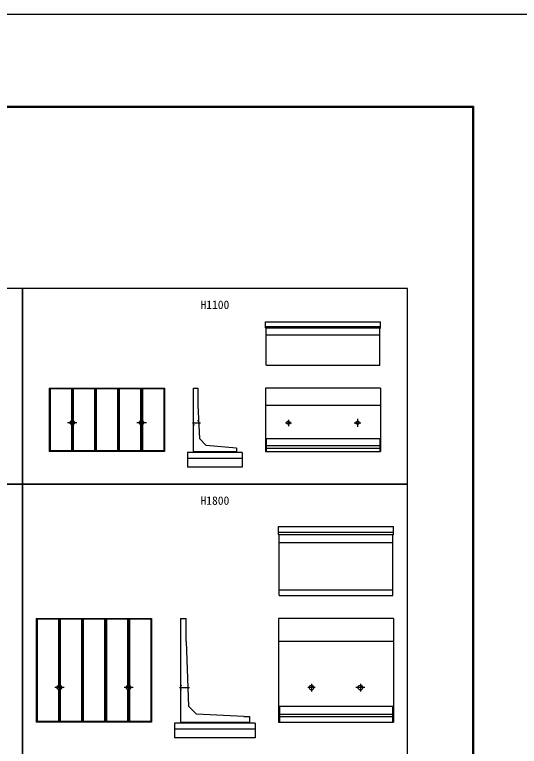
# Model space of a CAD drawing. Units: millimetres, scale not verified. Extents: x -67200 to 67200, y -23760 to 23760.
# Drawn here: x -9559 to -800, y 11055 to 23760 of the extents above; entities that cross this region are included whole.
import ezdxf
from ezdxf.enums import TextEntityAlignment as Align

# ---------------------------------------------------------------- set-up
doc = ezdxf.new("R2010")
doc.units = ezdxf.units.MM
doc.header["$LTSCALE"] = 80
doc.linetypes.add('CHAIN1', pattern=[8, 5, -1, 1, -1])
doc.linetypes.add('DOTTED', pattern=[1.75, 0.25, -1.5])
for name, color, linetype, lineweight in [('0-0_CENTER', 7, 'CHAIN1', 25), ('0-2_Defpoints', 5, 'Continuous', 25), ('0-4_HYO', 3, 'Continuous', 25), ('0-6_OUTLINE', 1, 'Continuous', 25), ('0-7_OUTLINE2', 4, 'DOTTED', 25), ('0-8_TXT', 7, 'Continuous', 25), ('0-9_WAKU', 3, 'Continuous', 25)]:
    doc.layers.add(name, color=color, linetype=linetype, lineweight=lineweight)
doc.styles.add('ＭＳ ゴシック', font='')
doc.styles.get('ＭＳ ゴシック').set_extended_font_data('MS Gothic')

msp = doc.modelspace()

# ---------------------------------------------------------------- linework, layer by layer
at = {"layer": '0-0_CENTER'}
for p, q in [((-8478.72, 16675.13), (-8639.84, 16675.13)), ((-8557.57, 16744.1), (-8557.57, 16595.82)), ((-7273.45, 16675.13), (-7436.25, 16675.13)), ((-7357.57, 16753.62), (-7357.57, 16592.07)), ((-6470.39, 16675.13), (-6333.81, 16675.13)), ((-4855.54, 16675.13), (-4754.31, 16675.13)), ((-4807.57, 16727.5), (-4807.57, 16617.3)), ((-3666.77, 16675.13), (-3552.83, 16675.13)), ((-3607.57, 16739.53), (-3607.57, 16605.22)), ((-8699.61, 12075.13), (-8860.23, 12075.13)), ((-8782.57, 12159.14), (-8782.57, 11980.03)), ((-7499.61, 12075.13), (-7660.23, 12075.13)), ((-7582.57, 12159.14), (-7582.57, 11980.03)), ((-6696.11, 12075.13), (-6523.03, 12075.13)), ((-4344.8, 12075.13), (-4471.98, 12075.13)), ((-4407.57, 12143.62), (-4407.57, 12007.98)), ((-3478.88, 12075.13), (-3636.42, 12075.13)), ((-3557.57, 12143.62), (-3557.57, 12007.98))]:
    msp.add_line(p, q, dxfattribs=at)
at = {"layer": '0-2_Defpoints'}
msp.add_lwpolyline([(-67200, -23760), (0, -23760), (0, 23760), (-67200, 23760)], close=True, dxfattribs=at)
at = {"layer": '0-4_HYO'}
for points in [[(-16110.07, 15605.13), (-9425.07, 15605.13), (-9425.07, 19005.13), (-16110.07, 19005.13)], [(-9425.07, 15605.13), (-2740.07, 15605.13), (-2740.07, 19005.13), (-9425.07, 19005.13)], [(-16110.07, 10905.13), (-9425.07, 10905.13), (-9425.07, 15605.13), (-16110.07, 15605.13)], [(-9425.07, 10905.13), (-2740.07, 10905.13), (-2740.07, 15605.13), (-9425.07, 15605.13)]]:
    msp.add_lwpolyline(points, close=True, dxfattribs=at)
at = {"layer": '0-6_OUTLINE'}
for p, q in [((-3207.57, 18320.13), (-3207.57, 18425.13)), ((-5207.57, 18345.13), (-3207.57, 18345.13)), ((-5207.57, 18320.13), (-3207.57, 18320.13)), ((-5207.57, 18320.13), (-5192.57, 18305.13)), ((-5192.57, 17675.13), (-5192.57, 18305.13)), ((-3222.57, 18305.13), (-3207.57, 18320.13)), ((-5192.57, 18200.13), (-3222.57, 18200.13)), ((-8957.57, 17275.13), (-8957.57, 16175.13)), ((-8957.57, 17275.13), (-6957.57, 17275.13)), ((-8947.57, 17275.13), (-8947.57, 16175.13)), ((-8942.57, 17265.13), (-8947.57, 17275.13)), ((-8942.57, 17265.13), (-8942.57, 16185.13)), ((-8572.57, 17265.13), (-8942.57, 17265.13)), ((-8572.57, 17265.13), (-8567.57, 17275.13)), ((-8572.57, 17265.13), (-8572.57, 16712.21)), ((-8567.57, 17275.13), (-8567.57, 16713.86)), ((-8542.57, 17265.13), (-8547.57, 17275.13)), ((-8547.57, 17275.13), (-8547.57, 16713.86)), ((-8172.57, 17265.13), (-8542.57, 17265.13)), ((-8542.57, 17265.13), (-8542.57, 16712.21)), ((-8172.57, 17265.13), (-8167.57, 17275.13)), ((-8172.57, 17265.13), (-8172.57, 16185.13)), ((-8167.57, 17275.13), (-8167.57, 16175.13)), ((-8142.57, 17265.13), (-8147.57, 17275.13)), ((-8147.57, 17275.13), (-8147.57, 16175.13)), ((-8142.57, 17265.13), (-8142.57, 16185.13)), ((-7772.57, 17265.13), (-8142.57, 17265.13)), ((-7772.57, 17265.13), (-7767.57, 17275.13)), ((-7772.57, 17265.13), (-7772.57, 16185.13)), ((-7767.57, 17275.13), (-7767.57, 16175.13)), ((-7742.57, 17265.13), (-7747.57, 17275.13)), ((-7747.57, 17275.13), (-7747.57, 16175.13)), ((-7742.57, 17265.13), (-7742.57, 16185.13)), ((-7372.57, 17265.13), (-7742.57, 17265.13)), ((-7372.57, 17265.13), (-7367.57, 17275.13)), ((-7372.57, 17265.13), (-7372.57, 16712.21)), ((-7367.57, 17275.13), (-7367.57, 16713.86)), ((-7342.57, 17265.13), (-7347.57, 17275.13)), ((-7347.57, 17275.13), (-7347.57, 16713.86)), ((-6972.57, 17265.13), (-7342.57, 17265.13)), ((-7342.57, 17265.13), (-7342.57, 16712.21)), ((-6972.57, 17265.13), (-6967.57, 17275.13)), ((-6972.57, 17265.13), (-6972.57, 16185.13)), ((-6967.57, 17275.13), (-6967.57, 16175.13)), ((-6957.57, 17275.13), (-6957.57, 16175.13)), ((-6457.57, 16155.13), (-6457.57, 17275.13)), ((-5207.57, 17275.13), (-5207.57, 16175.13)), ((-3207.57, 17275.13), (-5207.57, 17275.13)), ((-3207.57, 17275.13), (-3207.57, 16175.13)), ((-6377.57, 16975.13), (-6352.57, 16400.13)), ((-3207.57, 16975.13), (-5207.57, 16975.13)), ((-8572.57, 16638.05), (-8572.57, 16185.13)), ((-8567.57, 16636.4), (-8567.57, 16175.13)), ((-8547.57, 16636.4), (-8547.57, 16175.13)), ((-8542.57, 16638.05), (-8542.57, 16185.13)), ((-7372.57, 16638.05), (-7372.57, 16185.13)), ((-7367.57, 16636.4), (-7367.57, 16175.13)), ((-7347.57, 16636.4), (-7347.57, 16175.13)), ((-7342.57, 16638.05), (-7342.57, 16185.13)), ((-6232.57, 16280.13), (-6352.57, 16400.13)), ((-5207.57, 16400.13), (-3207.57, 16400.13)), ((-5207.57, 16400.13), (-5192.57, 16385.13)), ((-3207.57, 16400.13), (-3222.57, 16385.13)), ((-5707.57, 16235.13), (-6232.57, 16280.13)), ((-5192.57, 16385.13), (-5192.57, 16175.13)), ((-5192.57, 16280.13), (-3222.57, 16280.13)), ((-3222.57, 16385.13), (-3222.57, 16175.13)), ((-6957.57, 16175.13), (-8957.57, 16175.13)), ((-8942.57, 16185.13), (-8947.57, 16175.13)), ((-8572.57, 16185.13), (-8942.57, 16185.13)), ((-8567.57, 16175.13), (-8572.57, 16185.13)), ((-8547.57, 16175.13), (-8542.57, 16185.13)), ((-8172.57, 16185.13), (-8542.57, 16185.13)), ((-8167.57, 16175.13), (-8172.57, 16185.13)), ((-8147.57, 16175.13), (-8142.57, 16185.13)), ((-7772.57, 16185.13), (-8142.57, 16185.13)), ((-7767.57, 16175.13), (-7772.57, 16185.13)), ((-7747.57, 16175.13), (-7742.57, 16185.13)), ((-7372.57, 16185.13), (-7742.57, 16185.13)), ((-7367.57, 16175.13), (-7372.57, 16185.13)), ((-7342.57, 16185.13), (-7347.57, 16175.13)), ((-6972.57, 16185.13), (-7342.57, 16185.13)), ((-6967.57, 16175.13), (-6972.57, 16185.13)), ((-6457.57, 16175.13), (-5707.57, 16175.13)), ((-5707.57, 16235.13), (-5707.57, 16155.13)), ((-5607.57, 16155.13), (-5607.57, 15905.13)), ((-5207.57, 16175.13), (-3207.57, 16175.13)), ((-5192.57, 16235.13), (-3222.57, 16235.13)), ((-5607.57, 16055.13), (-6557.57, 16055.13)), ((-5607.57, 15905.13), (-6557.57, 15905.13)), ((-2982.57, 14735.13), (-2982.57, 14875.13)), ((-4982.57, 14775.13), (-2982.57, 14775.13)), ((-4982.57, 14735.13), (-2982.57, 14735.13)), ((-4982.57, 14735.13), (-4967.57, 14720.13)), ((-4967.57, 13675.13), (-4967.57, 14720.13)), ((-2997.57, 14720.13), (-2982.57, 14735.13)), ((-2997.57, 13675.13), (-2997.57, 14720.13)), ((-4967.57, 14595.13), (-2997.57, 14595.13)), ((-4967.57, 13775.13), (-2997.57, 13775.13)), ((-4967.57, 13675.13), (-2997.57, 13675.13)), ((-9182.57, 13275.13), (-9182.57, 11475.13)), ((-9182.57, 13275.13), (-7182.57, 13275.13)), ((-9172.57, 13275.13), (-9172.57, 11475.13)), ((-9167.57, 13265.13), (-9172.57, 13275.13)), ((-8797.57, 13265.13), (-8797.57, 12112.21)), ((-8772.57, 13275.13), (-8772.57, 12113.86)), ((-8767.57, 13265.13), (-8772.57, 13275.13)), ((-8397.57, 13265.13), (-8397.57, 11485.13)), ((-8372.57, 13275.13), (-8372.57, 11475.13)), ((-8367.57, 13265.13), (-8372.57, 13275.13)), ((-7997.57, 13265.13), (-7992.57, 13275.13)), ((-7997.57, 13265.13), (-7997.57, 11485.13)), ((-7992.57, 13275.13), (-7992.57, 11475.13)), ((-7972.57, 13275.13), (-7972.57, 11475.13)), ((-7967.57, 13265.13), (-7972.57, 13275.13)), ((-7597.57, 13265.13), (-7597.57, 12112.21)), ((-7572.57, 13275.13), (-7572.57, 12113.86)), ((-7567.57, 13265.13), (-7572.57, 13275.13)), ((-7197.57, 13265.13), (-7192.57, 13275.13)), ((-7197.57, 13265.13), (-7197.57, 11485.13)), ((-7192.57, 13275.13), (-7192.57, 11475.13)), ((-6682.57, 13275.13), (-6582.57, 13275.13)), ((-6682.57, 13275.13), (-6682.57, 11455.13)), ((-6582.57, 12875.13), (-6582.57, 13275.13)), ((-4982.57, 13275.13), (-4982.57, 11475.13)), ((-2982.57, 13275.13), (-4982.57, 13275.13)), ((-2982.57, 13275.13), (-2982.57, 11475.13)), ((-6582.57, 12875.13), (-6542.57, 11755.13)), ((-2982.57, 12875.13), (-4982.57, 12875.13)), ((-8797.57, 12038.05), (-8797.57, 11485.13)), ((-8792.57, 12036.4), (-8792.57, 11475.13)), ((-8772.57, 12036.4), (-8772.57, 11475.13)), ((-8767.57, 12038.05), (-8767.57, 11485.13)), ((-7597.57, 12038.05), (-7597.57, 11485.13)), ((-7592.57, 12036.4), (-7592.57, 11475.13)), ((-7572.57, 12036.4), (-7572.57, 11475.13)), ((-7567.57, 12038.05), (-7567.57, 11485.13)), ((-4982.57, 11755.13), (-2982.57, 11755.13)), ((-4962.57, 11735.13), (-4982.57, 11755.13)), ((-4962.57, 11735.13), (-4962.57, 11475.13)), ((-2982.57, 11755.13), (-3002.57, 11735.13)), ((-3002.57, 11735.13), (-3002.57, 11475.13)), ((-5582.57, 11575.13), (-5482.57, 11575.13)), ((-5482.57, 11575.13), (-5482.57, 11455.13)), ((-4962.57, 11615.13), (-3002.57, 11615.13)), ((-4962.57, 11575.13), (-3002.57, 11575.13)), ((-8772.57, 11475.13), (-8767.57, 11485.13)), ((-8372.57, 11475.13), (-8367.57, 11485.13)), ((-7972.57, 11475.13), (-7967.57, 11485.13)), ((-7567.57, 11485.13), (-7572.57, 11475.13)), ((-7197.57, 11485.13), (-7567.57, 11485.13)), ((-7192.57, 11475.13), (-7197.57, 11485.13)), ((-6682.57, 11475.13), (-5482.57, 11475.13)), ((-5382.57, 11455.13), (-5382.57, 11205.13)), ((-4982.57, 11475.13), (-2982.57, 11475.13)), ((-5382.57, 11355.13), (-6782.57, 11355.13)), ((-5382.57, 11205.13), (-6782.57, 11205.13))]:
    msp.add_line(p, q, dxfattribs=at)
for points in [[(-5207.57, 18320.13), (-5207.57, 18425.13), (-3207.57, 18425.13)], [(-5192.57, 17675.13), (-3222.57, 17675.13), (-3222.57, 18305.13)], [(-6457.57, 17275.13), (-6377.57, 17275.13), (-6377.57, 16975.13)], [(-5607.57, 16155.13), (-6557.57, 16155.13), (-6557.57, 15905.13)], [(-4982.57, 14735.13), (-4982.57, 14875.13), (-2982.57, 14875.13)], [(-7182.57, 13275.13), (-7182.57, 11475.13), (-9182.57, 11475.13)], [(-8797.57, 13265.13), (-9167.57, 13265.13), (-9167.57, 11485.13)], [(-8797.57, 13265.13), (-8792.57, 13275.13), (-8792.57, 12113.86)], [(-8397.57, 13265.13), (-8767.57, 13265.13), (-8767.57, 12112.21)], [(-8397.57, 13265.13), (-8392.57, 13275.13), (-8392.57, 11475.13)], [(-7997.57, 13265.13), (-8367.57, 13265.13), (-8367.57, 11485.13)], [(-7597.57, 13265.13), (-7967.57, 13265.13), (-7967.57, 11485.13)], [(-7597.57, 13265.13), (-7592.57, 13275.13), (-7592.57, 12113.86)], [(-7197.57, 13265.13), (-7567.57, 13265.13), (-7567.57, 12112.21)], [(-5582.57, 11575.13), (-6402.57, 11615.13), (-6542.57, 11755.13)], [(-8792.57, 11475.13), (-8797.57, 11485.13), (-9167.57, 11485.13), (-9172.57, 11475.13)], [(-8392.57, 11475.13), (-8397.57, 11485.13), (-8767.57, 11485.13)], [(-7992.57, 11475.13), (-7997.57, 11485.13), (-8367.57, 11485.13)], [(-7592.57, 11475.13), (-7597.57, 11485.13), (-7967.57, 11485.13)], [(-5382.57, 11455.13), (-6782.57, 11455.13), (-6782.57, 11205.13)]]:
    msp.add_lwpolyline(points, dxfattribs=at)
for centre, radius in [((-8557.57, 16675.13), 40), ((-8557.57, 16675.13), 30), ((-7357.57, 16675.13), 40), ((-7357.57, 16675.13), 30), ((-4807.57, 16675.13), 30), ((-3607.57, 16675.13), 30), ((-8782.57, 12075.13), 40), ((-8782.57, 12075.13), 30), ((-7582.57, 12075.13), 40), ((-7582.57, 12075.13), 30), ((-4407.57, 12075.13), 40), ((-3557.57, 12075.13), 40)]:
    msp.add_circle(centre, radius, dxfattribs=at)
at = {"layer": '0-7_OUTLINE2'}
for p, q in [((-6365.83, 16705.13), (-6457.57, 16715.13)), ((-6457.57, 16635.13), (-6363.22, 16645.13)), ((-6682.57, 12115.13), (-6555.07, 12105.13)), ((-6682.57, 12035.13), (-6552.93, 12045.13))]:
    msp.add_line(p, q, dxfattribs=at)
at = {"layer": '0-9_WAKU', "lineweight": 50}
msp.add_lwpolyline([(-65600, -22160), (-1600, -22160), (-1600, 22160), (-65600, 22160)], close=True, dxfattribs=at)

# ---------------------------------------------------------------- texts
at = {"layer": '0-8_TXT', "style": 'ＭＳ ゴシック'}
for s, p in [('H1100', (-6332.57, 18605.13)), ('H1800', (-6332.57, 15205.13))]:
    msp.add_text(s, height=146.6, dxfattribs=at).set_placement(p, align=Align.BOTTOM_LEFT)

doc.saveas('drawing.dxf')
